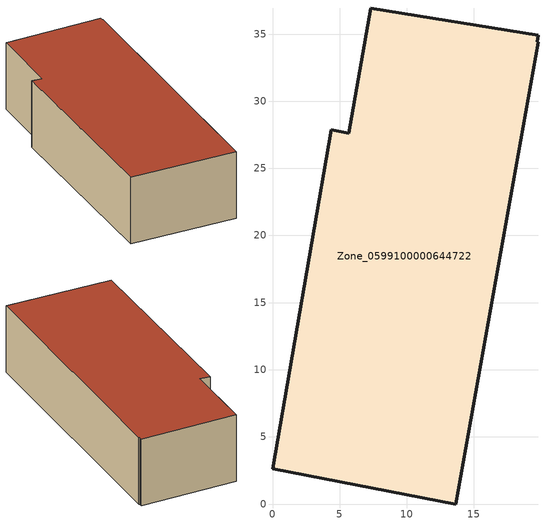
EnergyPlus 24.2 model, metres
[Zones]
Zone_0599100000644722
 floor ground (C_G): 7.33,36.94 19.79,34.9 19.71,34.43 19.8,34.4 13.64,0 0,2.63 4.36,27.89 5.68,27.6 z0
 wall outside (C_F): 0,2.63 13.64,0 19.8,34.4 19.71,34.43 19.79,34.9 7.33,36.94 5.68,27.6 4.36,27.89 0,2.63 z0:9.11
 roof outside (C_R): 19.79,34.9 7.33,36.94 5.68,27.6 4.36,27.89 0,2.63 13.64,0 19.8,34.4 19.71,34.43 z9.11
[BUILDING]
Pand.0599100000644722: North Axis=0; Terrain=City; Loads Convergence Tolerance Value=0.04; Temperature Convergence Tolerance Value=0.4; Solar Distribution=FullExterior; Maximum Number of Warmup Days=25; Minimum Number of Warmup Days=1
[Site:Location]
Rotterdam.The.Hague.AP_ZH_NLD Design_Conditions: Latitude=51.96; Longitude=4.45; Time Zone=1; Elevation=-4.5
[SITE:GROUNDTEMPERATURE:BUILDINGSURFACE]
18, 18, 18, 18, 18, 18, 18, 18, 18, 18, 18, 18
[MATERIAL] Thermal Absorptance=0.9; Solar Absorptance=0.7; Visible Absorptance=0.7
Name | Roughness | Thickness | Conductivity | Density | Specific Heat
G.TC.1946 | MediumSmooth | 0.15 | 1 | 540 | 1210
F.TC.1946 | Rough | 0.3 | 0.857143 | 1920 | 840
R.TC.1946 | MediumRough | 0.2 | 0.909091 | 1500 | 1000
[CONSTRUCTION]
C_G: G.TC.1946
C_F: F.TC.1946
C_R: R.TC.1946
[ZONE]
Zone_0599100000644722: Type=1; Multiplier=1; Ceiling Height=Autocalculate; Volume=Autocalculate; Floor Area=autocalculate; Part of Total Floor Area=Yes
[ZONEINFILTRATION:DESIGNFLOWRATE]
Infil_Zone_0599100000644722: Zone or ZoneList or Space or SpaceList=Zone_0599100000644722; Schedule=AlwaysOn; Design Flow Rate Calculation Method=Flow/Area; Flow Rate per Floor Area=0.003; Constant Term Coefficient=1; Temperature Term Coefficient=0; Velocity Term Coefficient=0; Velocity Squared Term Coefficient=0
[HVACTEMPLATE:ZONE:IDEALLOADSAIRSYSTEM]
Zone_0599100000644722: Maximum Heating Supply Air Temperature=50; Minimum Cooling Supply Air Temperature=13; Maximum Heating Supply Air Humidity Ratio=0.0156; Minimum Cooling Supply Air Humidity Ratio=0.0077; Heating Limit=NoLimit; Cooling Limit=NoLimit; Dehumidification Control Type=ConstantSensibleHeatRatio; Cooling Sensible Heat Ratio=0.7; Dehumidification Setpoint=60; Humidification Control Type=None; Humidification Setpoint=30; Outdoor Air Method=None; Outdoor Air Flow Rate per Person=0.00944; Outdoor Air Flow Rate per Zone Floor Area=0; Outdoor Air Flow Rate per Zone=0; Demand Controlled Ventilation Type=None; Outdoor Air Economizer Type=NoEconomizer; Heat Recovery Type=None; Sensible Heat Recovery Effectiveness=0.7; Latent Heat Recovery Effectiveness=0.65
[ZONECONTROL:THERMOSTAT]
ThermostatControl_Zone_0599100000644722: Zone or ZoneList=Zone_0599100000644722; Control Type Schedule=DualSetpointControlType; Control 1=Thermostat_Zone_0599100000644722; Temperature Difference Between Cutout And Setpoint=0
[THERMOSTATSETPOINT:DUALSETPOINT]
Thermostat_Zone_0599100000644722: Heating Setpoint Temperature Schedule=HeatingSetpoint_Zone_0599100000644722; Cooling Setpoint Temperature Schedule=CoolingSetpoint_Zone_0599100000644722
[SCHEDULE:COMPACT]
HeatingSetpoint_Zone_0599100000644722: Through: 12/31, For: AllDays, Until: 24:00, 21
CoolingSetpoint_Zone_0599100000644722: Through: 12/31, For: AllDays, Until: 24:00, 24
DualSetpointControlType: Through: 12/31, For: AllDays, Until: 24:00, 4
AlwaysOn: Through: 12/31, For: AllDays, Until: 24:00, 1
